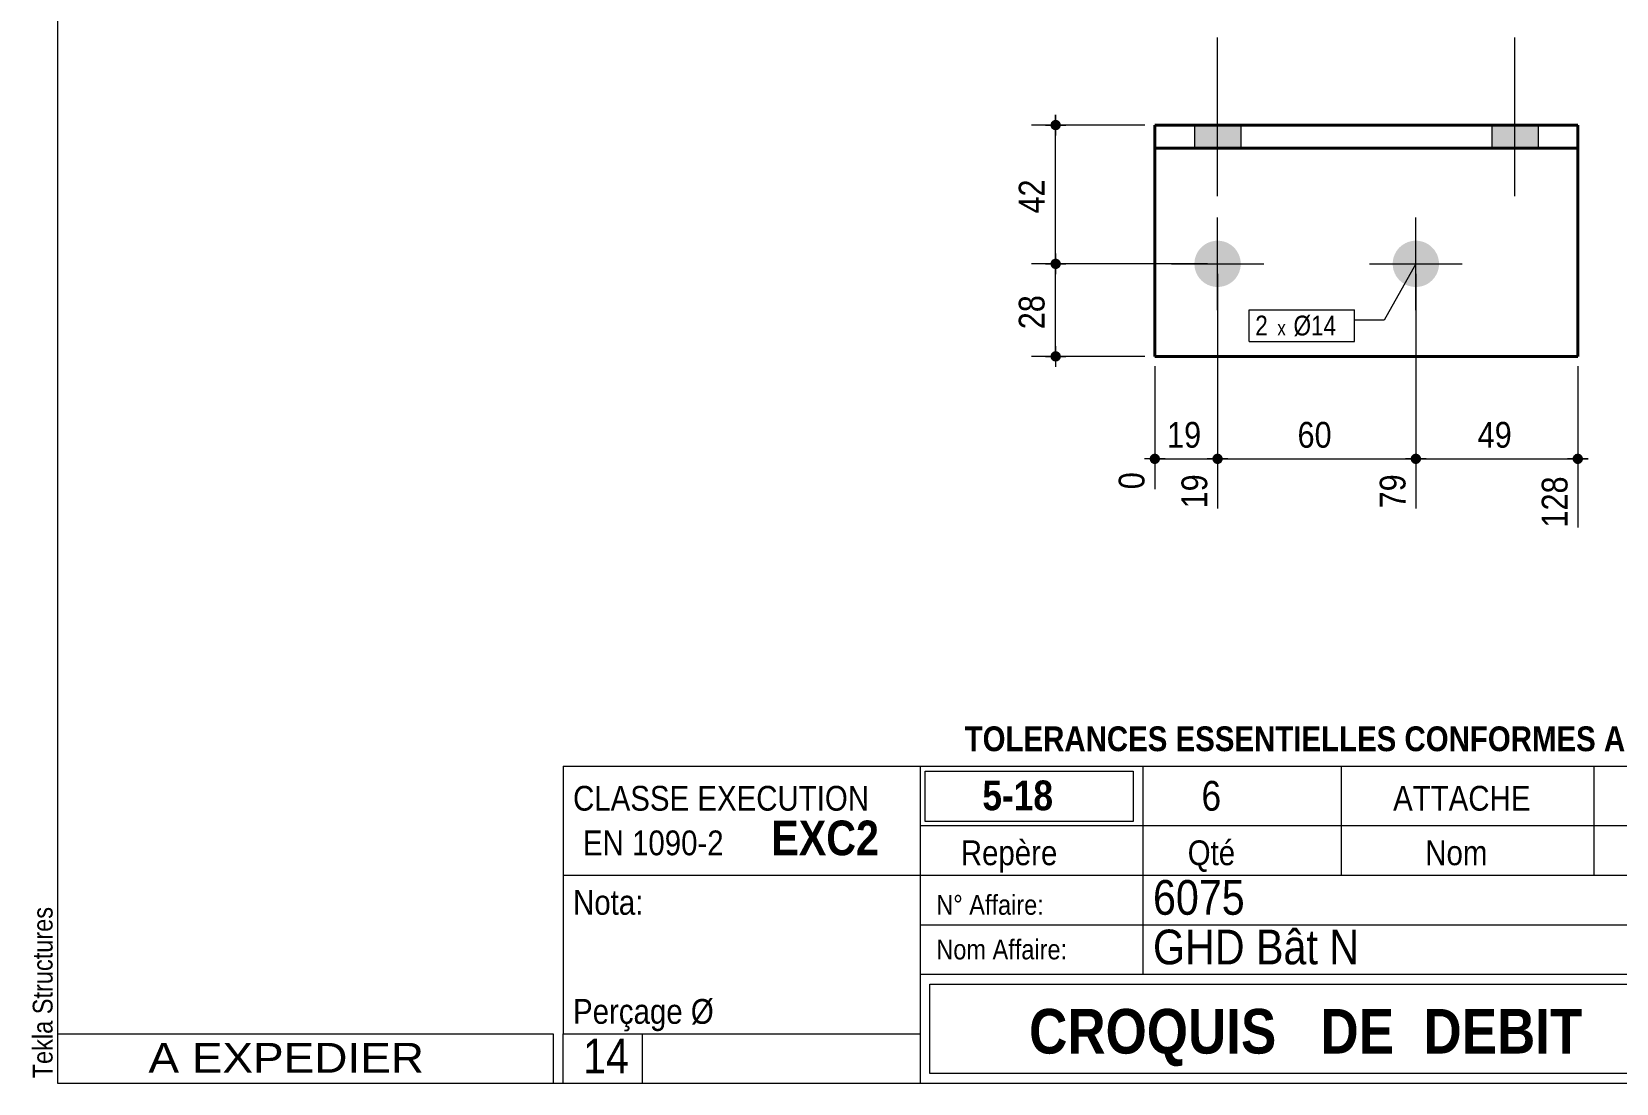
# Model space of a CAD drawing. Header units: millimetres. Extents: x 2 to 287, y 5 to 195.
# Drawn here: x 2.4 to 162.2, y 5 to 111.1 of the extents above; entities that cross this region are included whole.
import ezdxf

# ---------------------------------------------------------------- set-up
doc = ezdxf.new("R2010")
doc.units = ezdxf.units.MM
for name, color, linetype, lineweight in [('Autre type objet', 1, 'Continuous', 0), ('Boulon', 7, 'Continuous', 0), ('Cotation', 7, 'Continuous', 0), ('Désignation boulon', 3, 'Continuous', 0), ('Feuille dessin', 5, 'Continuous', 0), ('Piece', 2, 'Continuous', 0)]:
    doc.layers.add(name, color=color, linetype=linetype, lineweight=lineweight)
doc.styles.add('ARIAL', font='ARIAL.TTF')
doc.styles.add('ARIAL_BOLD', font='ARIALBD.TTF')
doc.styles.add('ARIAL_NARROW', font='ARIAL.TTF')
doc.styles.add('COMIC_SANS_MS', font='COMIC.TTF')

# ---------------------------------------------------------------- blocks, each defined once
blk = doc.blocks.new('*A4')
at = {"layer": 'Boulon'}
for points in [[(124.35, 101.65), (124.35, 99.32), (119.68, 99.32), (119.68, 101.65)], [(154.35, 101.65), (154.35, 99.32), (149.68, 99.32), (149.68, 101.65)]]:
    blk.add_hatch(color=256, dxfattribs=at).paths.add_polyline_path(points, flags=17)
at = {"layer": 'Boulon', "linetype": 'Continuous', "lineweight": 0}
for p, q in [((122.01, 94.49), (122.01, 110.49)), ((152.01, 94.49), (152.01, 110.49)), ((119.68, 101.65), (119.68, 99.32)), ((124.35, 101.65), (124.35, 99.32)), ((149.68, 101.65), (149.68, 99.32)), ((154.35, 101.65), (154.35, 99.32))]:
    blk.add_line(p, q, dxfattribs=at)
blk = doc.blocks.new('*A5')
at = {"layer": 'Boulon'}
for points in [[(121.96, 85.32), (121.9, 85.32), (121.84, 85.33), (121.78, 85.33), (121.73, 85.34), (121.67, 85.35), (121.61, 85.36), (121.56, 85.37), (121.5, 85.38), (121.45, 85.39), (121.39, 85.41), (121.34, 85.42), (121.28, 85.44), (121.23, 85.46), (121.17, 85.48), (121.12, 85.5), (121.07, 85.52), (121.02, 85.54), (120.96, 85.57), (120.91, 85.6), (120.86, 85.62), (120.81, 85.65), (120.76, 85.68), (120.72, 85.71), (120.67, 85.75), (120.62, 85.78), (120.58, 85.81), (120.53, 85.85), (120.49, 85.89), (120.45, 85.93), (120.4, 85.96), (120.36, 86), (120.32, 86.05), (120.28, 86.09), (120.25, 86.13), (120.21, 86.17), (120.17, 86.22), (120.14, 86.26), (120.11, 86.31), (120.07, 86.36), (120.04, 86.41), (120.01, 86.45), (119.98, 86.5), (119.96, 86.55), (119.93, 86.61), (119.9, 86.66), (119.88, 86.71), (119.86, 86.76), (119.84, 86.81), (119.82, 86.87), (119.8, 86.92), (119.78, 86.98), (119.76, 87.03), (119.75, 87.09), (119.74, 87.14), (119.72, 87.2), (119.71, 87.26), (119.71, 87.31), (119.7, 87.37), (119.69, 87.43), (119.69, 87.48), (119.68, 87.54), (119.68, 87.6), (119.68, 87.65), (119.68, 87.71), (119.68, 87.77), (119.69, 87.83), (119.69, 87.88), (119.7, 87.94), (119.71, 88), (119.71, 88.05), (119.72, 88.11), (119.74, 88.17), (119.75, 88.22), (119.76, 88.28), (119.78, 88.33), (119.8, 88.39), (119.82, 88.44), (119.84, 88.49), (119.86, 88.55), (119.88, 88.6), (119.9, 88.65), (119.93, 88.7), (119.96, 88.75), (119.98, 88.8), (120.01, 88.85), (120.04, 88.9), (120.07, 88.95), (120.11, 89), (120.14, 89.04), (120.17, 89.09), (120.21, 89.13), (120.25, 89.18), (120.28, 89.22), (120.32, 89.26), (120.36, 89.3), (120.4, 89.34), (120.45, 89.38), (120.49, 89.42), (120.53, 89.46), (120.58, 89.49), (120.62, 89.53), (120.67, 89.56), (120.72, 89.59), (120.76, 89.63), (120.81, 89.66), (120.86, 89.68), (120.91, 89.71), (120.96, 89.74), (121.02, 89.76), (121.07, 89.79), (121.12, 89.81), (121.17, 89.83), (121.23, 89.85), (121.28, 89.87), (121.34, 89.89), (121.39, 89.9), (121.45, 89.92), (121.5, 89.93), (121.56, 89.94), (121.61, 89.95), (121.67, 89.96), (121.73, 89.97), (121.78, 89.98), (121.84, 89.98), (121.9, 89.98), (121.96, 89.99), (122.01, 89.99), (122.07, 89.99), (122.13, 89.98), (122.18, 89.98), (122.24, 89.98), (122.3, 89.97), (122.36, 89.96), (122.41, 89.95), (122.47, 89.94), (122.52, 89.93), (122.58, 89.92), (122.64, 89.9), (122.69, 89.89), (122.75, 89.87), (122.8, 89.85), (122.85, 89.83), (122.91, 89.81), (122.96, 89.79), (123.01, 89.76), (123.06, 89.74), (123.11, 89.71), (123.16, 89.68), (123.21, 89.66), (123.26, 89.63), (123.31, 89.59), (123.36, 89.56), (123.4, 89.53), (123.45, 89.49), (123.49, 89.46), (123.54, 89.42), (123.58, 89.38), (123.62, 89.34), (123.66, 89.3), (123.7, 89.26), (123.74, 89.22), (123.78, 89.18), (123.82, 89.13), (123.85, 89.09), (123.89, 89.04), (123.92, 89), (123.95, 88.95), (123.98, 88.9), (124.01, 88.85), (124.04, 88.8), (124.07, 88.75), (124.1, 88.7), (124.12, 88.65), (124.15, 88.6), (124.17, 88.55), (124.19, 88.49), (124.21, 88.44), (124.23, 88.39), (124.25, 88.33), (124.26, 88.28), (124.28, 88.22), (124.29, 88.17), (124.3, 88.11), (124.31, 88.05), (124.32, 88), (124.33, 87.94), (124.34, 87.88), (124.34, 87.83), (124.34, 87.77), (124.35, 87.71), (124.35, 87.65), (124.35, 87.6), (124.34, 87.54), (124.34, 87.48), (124.34, 87.43), (124.33, 87.37), (124.32, 87.31), (124.31, 87.26), (124.3, 87.2), (124.29, 87.14), (124.28, 87.09), (124.26, 87.03), (124.25, 86.98), (124.23, 86.92), (124.21, 86.87), (124.19, 86.81), (124.17, 86.76), (124.15, 86.71), (124.12, 86.66), (124.1, 86.61), (124.07, 86.55), (124.04, 86.5), (124.01, 86.45), (123.98, 86.41), (123.95, 86.36), (123.92, 86.31), (123.89, 86.26), (123.85, 86.22), (123.82, 86.17), (123.78, 86.13), (123.74, 86.09), (123.7, 86.05), (123.66, 86), (123.62, 85.96), (123.58, 85.93), (123.54, 85.89), (123.49, 85.85), (123.45, 85.81), (123.4, 85.78), (123.36, 85.75), (123.31, 85.71), (123.26, 85.68), (123.21, 85.65), (123.16, 85.62), (123.11, 85.6), (123.06, 85.57), (123.01, 85.54), (122.96, 85.52), (122.91, 85.5), (122.85, 85.48), (122.8, 85.46), (122.75, 85.44), (122.69, 85.42), (122.64, 85.41), (122.58, 85.39), (122.52, 85.38), (122.47, 85.37), (122.41, 85.36), (122.36, 85.35), (122.3, 85.34), (122.24, 85.33), (122.18, 85.33), (122.13, 85.32), (122.07, 85.32), (122.01, 85.32)], [(141.96, 85.32), (141.9, 85.32), (141.84, 85.33), (141.78, 85.33), (141.73, 85.34), (141.67, 85.35), (141.61, 85.36), (141.56, 85.37), (141.5, 85.38), (141.45, 85.39), (141.39, 85.41), (141.34, 85.42), (141.28, 85.44), (141.23, 85.46), (141.17, 85.48), (141.12, 85.5), (141.07, 85.52), (141.02, 85.54), (140.96, 85.57), (140.91, 85.6), (140.86, 85.62), (140.81, 85.65), (140.76, 85.68), (140.72, 85.71), (140.67, 85.75), (140.62, 85.78), (140.58, 85.81), (140.53, 85.85), (140.49, 85.89), (140.45, 85.93), (140.4, 85.96), (140.36, 86), (140.32, 86.05), (140.28, 86.09), (140.25, 86.13), (140.21, 86.17), (140.17, 86.22), (140.14, 86.26), (140.11, 86.31), (140.07, 86.36), (140.04, 86.41), (140.01, 86.45), (139.98, 86.5), (139.96, 86.55), (139.93, 86.61), (139.9, 86.66), (139.88, 86.71), (139.86, 86.76), (139.84, 86.81), (139.82, 86.87), (139.8, 86.92), (139.78, 86.98), (139.76, 87.03), (139.75, 87.09), (139.74, 87.14), (139.72, 87.2), (139.71, 87.26), (139.71, 87.31), (139.7, 87.37), (139.69, 87.43), (139.69, 87.48), (139.68, 87.54), (139.68, 87.6), (139.68, 87.65), (139.68, 87.71), (139.68, 87.77), (139.69, 87.83), (139.69, 87.88), (139.7, 87.94), (139.71, 88), (139.71, 88.05), (139.72, 88.11), (139.74, 88.17), (139.75, 88.22), (139.76, 88.28), (139.78, 88.33), (139.8, 88.39), (139.82, 88.44), (139.84, 88.49), (139.86, 88.55), (139.88, 88.6), (139.9, 88.65), (139.93, 88.7), (139.96, 88.75), (139.98, 88.8), (140.01, 88.85), (140.04, 88.9), (140.07, 88.95), (140.11, 89), (140.14, 89.04), (140.17, 89.09), (140.21, 89.13), (140.25, 89.18), (140.28, 89.22), (140.32, 89.26), (140.36, 89.3), (140.4, 89.34), (140.45, 89.38), (140.49, 89.42), (140.53, 89.46), (140.58, 89.49), (140.62, 89.53), (140.67, 89.56), (140.72, 89.59), (140.76, 89.63), (140.81, 89.66), (140.86, 89.68), (140.91, 89.71), (140.96, 89.74), (141.02, 89.76), (141.07, 89.79), (141.12, 89.81), (141.17, 89.83), (141.23, 89.85), (141.28, 89.87), (141.34, 89.89), (141.39, 89.9), (141.45, 89.92), (141.5, 89.93), (141.56, 89.94), (141.61, 89.95), (141.67, 89.96), (141.73, 89.97), (141.78, 89.98), (141.84, 89.98), (141.9, 89.98), (141.96, 89.99), (142.01, 89.99), (142.07, 89.99), (142.13, 89.98), (142.18, 89.98), (142.24, 89.98), (142.3, 89.97), (142.36, 89.96), (142.41, 89.95), (142.47, 89.94), (142.52, 89.93), (142.58, 89.92), (142.64, 89.9), (142.69, 89.89), (142.75, 89.87), (142.8, 89.85), (142.85, 89.83), (142.91, 89.81), (142.96, 89.79), (143.01, 89.76), (143.06, 89.74), (143.11, 89.71), (143.16, 89.68), (143.21, 89.66), (143.26, 89.63), (143.31, 89.59), (143.36, 89.56), (143.4, 89.53), (143.45, 89.49), (143.49, 89.46), (143.54, 89.42), (143.58, 89.38), (143.62, 89.34), (143.66, 89.3), (143.7, 89.26), (143.74, 89.22), (143.78, 89.18), (143.82, 89.13), (143.85, 89.09), (143.89, 89.04), (143.92, 89), (143.95, 88.95), (143.98, 88.9), (144.01, 88.85), (144.04, 88.8), (144.07, 88.75), (144.1, 88.7), (144.12, 88.65), (144.15, 88.6), (144.17, 88.55), (144.19, 88.49), (144.21, 88.44), (144.23, 88.39), (144.25, 88.33), (144.26, 88.28), (144.28, 88.22), (144.29, 88.17), (144.3, 88.11), (144.31, 88.05), (144.32, 88), (144.33, 87.94), (144.34, 87.88), (144.34, 87.83), (144.34, 87.77), (144.35, 87.71), (144.35, 87.65), (144.35, 87.6), (144.34, 87.54), (144.34, 87.48), (144.34, 87.43), (144.33, 87.37), (144.32, 87.31), (144.31, 87.26), (144.3, 87.2), (144.29, 87.14), (144.28, 87.09), (144.26, 87.03), (144.25, 86.98), (144.23, 86.92), (144.21, 86.87), (144.19, 86.81), (144.17, 86.76), (144.15, 86.71), (144.12, 86.66), (144.1, 86.61), (144.07, 86.55), (144.04, 86.5), (144.01, 86.45), (143.98, 86.41), (143.95, 86.36), (143.92, 86.31), (143.89, 86.26), (143.85, 86.22), (143.82, 86.17), (143.78, 86.13), (143.74, 86.09), (143.7, 86.05), (143.66, 86), (143.62, 85.96), (143.58, 85.93), (143.54, 85.89), (143.49, 85.85), (143.45, 85.81), (143.4, 85.78), (143.36, 85.75), (143.31, 85.71), (143.26, 85.68), (143.21, 85.65), (143.16, 85.62), (143.11, 85.6), (143.06, 85.57), (143.01, 85.54), (142.96, 85.52), (142.91, 85.5), (142.85, 85.48), (142.8, 85.46), (142.75, 85.44), (142.69, 85.42), (142.64, 85.41), (142.58, 85.39), (142.52, 85.38), (142.47, 85.37), (142.41, 85.36), (142.36, 85.35), (142.3, 85.34), (142.24, 85.33), (142.18, 85.33), (142.13, 85.32), (142.07, 85.32), (142.01, 85.32)]]:
    blk.add_hatch(color=256, dxfattribs=at).paths.add_polyline_path(points, flags=17)
at = {"layer": 'Boulon', "linetype": 'Continuous', "lineweight": 0}
for p, q in [((122.01, 82.99), (122.01, 92.32)), ((142.01, 82.99), (142.01, 92.32)), ((117.35, 87.65), (126.68, 87.65)), ((137.35, 87.65), (146.68, 87.65))]:
    blk.add_line(p, q, dxfattribs=at)
blk = doc.blocks.new('*A6')
at = {"layer": 'Piece', "color": 2, "linetype": 'Continuous', "lineweight": 40}
for p, q in [((115.68, 101.653333), (115.68, 78.32)), ((115.68, 101.653333), (158.346667, 101.653333)), ((158.346667, 78.32), (158.346667, 101.653333)), ((158.346667, 99.32), (115.68, 99.32)), ((115.68, 78.32), (158.346667, 78.32))]:
    blk.add_line(p, q, dxfattribs=at)
blk = doc.blocks.new('*A7')
at = {"layer": 'Feuille dessin', "linetype": 'Continuous', "lineweight": 0}
for p, q in [((5, 195), (5, 5)), ((5, 5), (282, 5))]:
    blk.add_line(p, q, dxfattribs=at)
at = {"layer": 'Feuille dessin', "style": 'ARIAL', "width": 0.85}
blk.add_text('Tekla Structures', height=2, rotation=90, dxfattribs=at).set_placement((4.5, 5.5))
blk = doc.blocks.new('*A9')
at = {"layer": 'Autre type objet', "linetype": 'Continuous', "lineweight": 0}
for p, q in [((56, 37), (92, 37)), ((56, 37), (56, 10)), ((92, 37), (92, 10)), ((56, 26), (92, 26)), ((56, 10), (92, 10)), ((56, 5), (56, 10)), ((64, 5), (64, 10)), ((56, 5), (64, 5))]:
    blk.add_line(p, q, dxfattribs=at)
at = {"layer": 'Autre type objet', "width": 0.85}
for s, height, style, p in [('CLASSE EXECUTION', 2.5, 'ARIAL', (57, 32.5)), ('EN 1090-2', 2.5, 'ARIAL', (58, 28)), ('EXC2', 3.5, 'ARIAL_BOLD', (77, 28)), ('Nota:', 2.5, 'ARIAL', (57, 22)), ('Perçage Ø', 2.5, 'ARIAL', (57, 11)), ('14', 3.5, 'ARIAL_NARROW', (58.014234, 6))]:
    blk.add_text(s, height=height, dxfattribs=dict(at, style=style)).set_placement(p)
blk = doc.blocks.new('*A10')
at = {"layer": 'Autre type objet', "linetype": 'Continuous', "lineweight": 0}
for p, q in [((92, 37), (282, 37)), ((92, 37), (92, 31)), ((114.5, 31), (114.5, 37)), ((134.5, 31), (134.5, 37)), ((160, 31), (160, 37)), ((92.51953, 36.5), (113.5, 36.5)), ((92.51953, 31.394341), (92.51953, 36.5)), ((113.5, 36.5), (113.5, 31.394341)), ((92, 31), (282, 31)), ((92, 31), (92, 5)), ((113.5, 31.394341), (92.51953, 31.394341)), ((114.5, 16), (114.5, 31)), ((134.5, 26), (134.5, 31)), ((160, 26), (160, 31)), ((92, 26), (282, 26)), ((92, 21), (241.327069, 20.935451)), ((92, 16), (181, 16)), ((93, 15), (180, 15)), ((93, 6), (93, 15)), ((92, 5), (282, 5)), ((180, 6), (93, 6))]:
    blk.add_line(p, q, dxfattribs=at)
at = {"layer": 'Autre type objet', "width": 0.85}
for s, height, style, p in [('TOLERANCES ESSENTIELLES CONFORMES A LA NORME 1090-1', 2.5, 'ARIAL_BOLD', (96.5, 38.5)), ('5-18', 3, 'ARIAL_BOLD', (98.285724, 32.540141)), ('6', 3, 'ARIAL', (120.389893, 32.5)), ('ATTACHE', 2.5, 'ARIAL', (139.718018, 32.5)), ('Repère', 2.5, 'ARIAL', (96.112978, 27)), ('Qté', 2.5, 'ARIAL', (119, 27)), ('Nom', 2.5, 'ARIAL', (142.961426, 27)), ('N° Affaire:', 2, 'ARIAL', (93.640566, 22)), ('6075', 3.5, 'ARIAL', (115.5, 22)), ('Nom Affaire:', 2, 'ARIAL', (93.640566, 17.5)), ('GHD Bât N', 3.5, 'ARIAL', (115.5, 17)), ('CROQUIS   DE  DEBIT', 4.5, 'ARIAL_BOLD', (103, 8))]:
    blk.add_text(s, height=height, dxfattribs=dict(at, style=style)).set_placement(p)
blk = doc.blocks.new('*A11')
at = {"layer": 'Autre type objet', "linetype": 'Continuous', "lineweight": 0}
for p, q in [((5, 10), (55, 10)), ((5, 10), (5, 5)), ((55, 10), (55, 5)), ((5, 5), (55, 5))]:
    blk.add_line(p, q, dxfattribs=at)
at = {"layer": 'Autre type objet', "style": 'ARIAL', "width": 1.105}
blk.add_text('A EXPEDIER', height=3, dxfattribs=at).set_placement((14.169647, 6.073465))
blk = doc.blocks.new('*A20')
at = {"layer": 'Cotation'}
for points in [[(105.65, 87.13), (105.63, 87.14), (105.6, 87.14), (105.58, 87.14), (105.55, 87.15), (105.53, 87.16), (105.5, 87.16), (105.48, 87.17), (105.46, 87.18), (105.43, 87.2), (105.41, 87.21), (105.39, 87.22), (105.37, 87.24), (105.35, 87.25), (105.33, 87.27), (105.31, 87.29), (105.29, 87.3), (105.28, 87.32), (105.26, 87.34), (105.25, 87.37), (105.23, 87.39), (105.22, 87.41), (105.21, 87.43), (105.2, 87.46), (105.19, 87.48), (105.18, 87.5), (105.18, 87.53), (105.17, 87.55), (105.17, 87.58), (105.16, 87.6), (105.16, 87.63), (105.16, 87.65), (105.16, 87.68), (105.16, 87.71), (105.17, 87.73), (105.17, 87.76), (105.18, 87.78), (105.18, 87.81), (105.19, 87.83), (105.2, 87.85), (105.21, 87.88), (105.22, 87.9), (105.23, 87.92), (105.25, 87.94), (105.26, 87.96), (105.28, 87.98), (105.29, 88), (105.31, 88.02), (105.33, 88.04), (105.35, 88.06), (105.37, 88.07), (105.39, 88.09), (105.41, 88.1), (105.43, 88.11), (105.46, 88.12), (105.48, 88.13), (105.5, 88.14), (105.53, 88.15), (105.55, 88.16), (105.58, 88.16), (105.6, 88.17), (105.63, 88.17), (105.65, 88.17), (105.68, 88.17), (105.71, 88.17), (105.73, 88.17), (105.76, 88.17), (105.78, 88.16), (105.81, 88.16), (105.83, 88.15), (105.86, 88.14), (105.88, 88.13), (105.9, 88.12), (105.93, 88.11), (105.95, 88.1), (105.97, 88.09), (105.99, 88.07), (106.01, 88.06), (106.03, 88.04), (106.05, 88.02), (106.07, 88), (106.08, 87.98), (106.1, 87.96), (106.11, 87.94), (106.13, 87.92), (106.14, 87.9), (106.15, 87.88), (106.16, 87.85), (106.17, 87.83), (106.18, 87.81), (106.18, 87.78), (106.19, 87.76), (106.19, 87.73), (106.2, 87.71), (106.2, 87.68), (106.2, 87.65), (106.2, 87.63), (106.2, 87.6), (106.19, 87.58), (106.19, 87.55), (106.18, 87.53), (106.18, 87.5), (106.17, 87.48), (106.16, 87.46), (106.15, 87.43), (106.14, 87.41), (106.13, 87.39), (106.11, 87.37), (106.1, 87.34), (106.08, 87.32), (106.07, 87.3), (106.05, 87.29), (106.03, 87.27), (106.01, 87.25), (105.99, 87.24), (105.97, 87.22), (105.95, 87.21), (105.93, 87.2), (105.9, 87.18), (105.88, 87.17), (105.86, 87.16), (105.83, 87.16), (105.81, 87.15), (105.78, 87.14), (105.76, 87.14), (105.73, 87.14), (105.71, 87.13), (105.68, 87.13)], [(105.65, 77.8), (105.63, 77.8), (105.6, 77.81), (105.58, 77.81), (105.55, 77.82), (105.53, 77.82), (105.5, 77.83), (105.48, 77.84), (105.46, 77.85), (105.43, 77.86), (105.41, 77.87), (105.39, 77.89), (105.37, 77.9), (105.35, 77.92), (105.33, 77.93), (105.31, 77.95), (105.29, 77.97), (105.28, 77.99), (105.26, 78.01), (105.25, 78.03), (105.23, 78.05), (105.22, 78.07), (105.21, 78.1), (105.2, 78.12), (105.19, 78.14), (105.18, 78.17), (105.18, 78.19), (105.17, 78.22), (105.17, 78.24), (105.16, 78.27), (105.16, 78.29), (105.16, 78.32), (105.16, 78.35), (105.16, 78.37), (105.17, 78.4), (105.17, 78.42), (105.18, 78.45), (105.18, 78.47), (105.19, 78.5), (105.2, 78.52), (105.21, 78.54), (105.22, 78.57), (105.23, 78.59), (105.25, 78.61), (105.26, 78.63), (105.28, 78.65), (105.29, 78.67), (105.31, 78.69), (105.33, 78.71), (105.35, 78.72), (105.37, 78.74), (105.39, 78.75), (105.41, 78.77), (105.43, 78.78), (105.46, 78.79), (105.48, 78.8), (105.5, 78.81), (105.53, 78.82), (105.55, 78.82), (105.58, 78.83), (105.6, 78.83), (105.63, 78.84), (105.65, 78.84), (105.68, 78.84), (105.71, 78.84), (105.73, 78.84), (105.76, 78.83), (105.78, 78.83), (105.81, 78.82), (105.83, 78.82), (105.86, 78.81), (105.88, 78.8), (105.9, 78.79), (105.93, 78.78), (105.95, 78.77), (105.97, 78.75), (105.99, 78.74), (106.01, 78.72), (106.03, 78.71), (106.05, 78.69), (106.07, 78.67), (106.08, 78.65), (106.1, 78.63), (106.11, 78.61), (106.13, 78.59), (106.14, 78.57), (106.15, 78.54), (106.16, 78.52), (106.17, 78.5), (106.18, 78.47), (106.18, 78.45), (106.19, 78.42), (106.19, 78.4), (106.2, 78.37), (106.2, 78.35), (106.2, 78.32), (106.2, 78.29), (106.2, 78.27), (106.19, 78.24), (106.19, 78.22), (106.18, 78.19), (106.18, 78.17), (106.17, 78.14), (106.16, 78.12), (106.15, 78.1), (106.14, 78.07), (106.13, 78.05), (106.11, 78.03), (106.1, 78.01), (106.08, 77.99), (106.07, 77.97), (106.05, 77.95), (106.03, 77.93), (106.01, 77.92), (105.99, 77.9), (105.97, 77.89), (105.95, 77.87), (105.93, 77.86), (105.9, 77.85), (105.88, 77.84), (105.86, 77.83), (105.83, 77.82), (105.81, 77.82), (105.78, 77.81), (105.76, 77.81), (105.73, 77.8), (105.71, 77.8), (105.68, 77.8)]]:
    blk.add_hatch(color=256, dxfattribs=at).paths.add_polyline_path(points, flags=17)
at = {"layer": 'Cotation', "linetype": 'Continuous', "lineweight": 0}
for p, q in [((105.68, 88.69), (105.68, 86.61)), ((105.68, 87.65), (105.68, 88.69)), ((121.01, 87.65), (103.26, 87.65)), ((104.64, 87.65), (106.72, 87.65)), ((105.68, 78.32), (105.68, 87.65)), ((105.68, 79.36), (105.68, 77.28)), ((114.68, 78.32), (103.26, 78.32)), ((104.64, 78.32), (106.72, 78.32)), ((105.68, 78.32), (105.68, 77.28))]:
    blk.add_line(p, q, dxfattribs=at)
at = {"layer": 'Cotation'}
for p in [(105.68, 87.65), (105.68, 78.32)]:
    blk.add_point(p, dxfattribs=at)
at = {"layer": 'Cotation', "style": 'ARIAL', "width": 0.85}
blk.add_text('28', height=2.6, rotation=90.0002, dxfattribs=at).set_placement((104.56, 81.06))
blk = doc.blocks.new('*A21')
at = {"layer": 'Cotation'}
for points in [[(105.65, 101.13), (105.63, 101.14), (105.6, 101.14), (105.58, 101.14), (105.55, 101.15), (105.53, 101.16), (105.5, 101.16), (105.48, 101.17), (105.46, 101.18), (105.43, 101.19), (105.41, 101.21), (105.39, 101.22), (105.37, 101.24), (105.35, 101.25), (105.33, 101.27), (105.31, 101.29), (105.29, 101.3), (105.28, 101.32), (105.26, 101.34), (105.25, 101.36), (105.23, 101.39), (105.22, 101.41), (105.21, 101.43), (105.2, 101.45), (105.19, 101.48), (105.18, 101.5), (105.18, 101.53), (105.17, 101.55), (105.17, 101.58), (105.16, 101.6), (105.16, 101.63), (105.16, 101.65), (105.16, 101.68), (105.16, 101.7), (105.17, 101.73), (105.17, 101.75), (105.18, 101.78), (105.18, 101.8), (105.19, 101.83), (105.2, 101.85), (105.21, 101.88), (105.22, 101.9), (105.23, 101.92), (105.25, 101.94), (105.26, 101.96), (105.28, 101.98), (105.29, 102), (105.31, 102.02), (105.33, 102.04), (105.35, 102.06), (105.37, 102.07), (105.39, 102.09), (105.41, 102.1), (105.43, 102.11), (105.46, 102.12), (105.48, 102.13), (105.5, 102.14), (105.53, 102.15), (105.55, 102.16), (105.58, 102.16), (105.6, 102.17), (105.63, 102.17), (105.65, 102.17), (105.68, 102.17), (105.71, 102.17), (105.73, 102.17), (105.76, 102.17), (105.78, 102.16), (105.81, 102.16), (105.83, 102.15), (105.86, 102.14), (105.88, 102.13), (105.9, 102.12), (105.93, 102.11), (105.95, 102.1), (105.97, 102.09), (105.99, 102.07), (106.01, 102.06), (106.03, 102.04), (106.05, 102.02), (106.07, 102), (106.08, 101.98), (106.1, 101.96), (106.11, 101.94), (106.13, 101.92), (106.14, 101.9), (106.15, 101.88), (106.16, 101.85), (106.17, 101.83), (106.18, 101.8), (106.18, 101.78), (106.19, 101.75), (106.19, 101.73), (106.2, 101.7), (106.2, 101.68), (106.2, 101.65), (106.2, 101.63), (106.2, 101.6), (106.19, 101.58), (106.19, 101.55), (106.18, 101.53), (106.18, 101.5), (106.17, 101.48), (106.16, 101.45), (106.15, 101.43), (106.14, 101.41), (106.13, 101.39), (106.11, 101.36), (106.1, 101.34), (106.08, 101.32), (106.07, 101.3), (106.05, 101.29), (106.03, 101.27), (106.01, 101.25), (105.99, 101.24), (105.97, 101.22), (105.95, 101.21), (105.93, 101.19), (105.9, 101.18), (105.88, 101.17), (105.86, 101.16), (105.83, 101.16), (105.81, 101.15), (105.78, 101.14), (105.76, 101.14), (105.73, 101.14), (105.71, 101.13), (105.68, 101.13)], [(105.65, 87.13), (105.63, 87.14), (105.6, 87.14), (105.58, 87.14), (105.55, 87.15), (105.53, 87.16), (105.5, 87.16), (105.48, 87.17), (105.46, 87.18), (105.43, 87.2), (105.41, 87.21), (105.39, 87.22), (105.37, 87.24), (105.35, 87.25), (105.33, 87.27), (105.31, 87.29), (105.29, 87.3), (105.28, 87.32), (105.26, 87.34), (105.25, 87.37), (105.23, 87.39), (105.22, 87.41), (105.21, 87.43), (105.2, 87.46), (105.19, 87.48), (105.18, 87.5), (105.18, 87.53), (105.17, 87.55), (105.17, 87.58), (105.16, 87.6), (105.16, 87.63), (105.16, 87.65), (105.16, 87.68), (105.16, 87.71), (105.17, 87.73), (105.17, 87.76), (105.18, 87.78), (105.18, 87.81), (105.19, 87.83), (105.2, 87.85), (105.21, 87.88), (105.22, 87.9), (105.23, 87.92), (105.25, 87.94), (105.26, 87.96), (105.28, 87.98), (105.29, 88), (105.31, 88.02), (105.33, 88.04), (105.35, 88.06), (105.37, 88.07), (105.39, 88.09), (105.41, 88.1), (105.43, 88.11), (105.46, 88.12), (105.48, 88.13), (105.5, 88.14), (105.53, 88.15), (105.55, 88.16), (105.58, 88.16), (105.6, 88.17), (105.63, 88.17), (105.65, 88.17), (105.68, 88.17), (105.71, 88.17), (105.73, 88.17), (105.76, 88.17), (105.78, 88.16), (105.81, 88.16), (105.83, 88.15), (105.86, 88.14), (105.88, 88.13), (105.9, 88.12), (105.93, 88.11), (105.95, 88.1), (105.97, 88.09), (105.99, 88.07), (106.01, 88.06), (106.03, 88.04), (106.05, 88.02), (106.07, 88), (106.08, 87.98), (106.1, 87.96), (106.11, 87.94), (106.13, 87.92), (106.14, 87.9), (106.15, 87.88), (106.16, 87.85), (106.17, 87.83), (106.18, 87.81), (106.18, 87.78), (106.19, 87.76), (106.19, 87.73), (106.2, 87.71), (106.2, 87.68), (106.2, 87.65), (106.2, 87.63), (106.2, 87.6), (106.19, 87.58), (106.19, 87.55), (106.18, 87.53), (106.18, 87.5), (106.17, 87.48), (106.16, 87.46), (106.15, 87.43), (106.14, 87.41), (106.13, 87.39), (106.11, 87.37), (106.1, 87.34), (106.08, 87.32), (106.07, 87.3), (106.05, 87.29), (106.03, 87.27), (106.01, 87.25), (105.99, 87.24), (105.97, 87.22), (105.95, 87.21), (105.93, 87.2), (105.9, 87.18), (105.88, 87.17), (105.86, 87.16), (105.83, 87.16), (105.81, 87.15), (105.78, 87.14), (105.76, 87.14), (105.73, 87.14), (105.71, 87.13), (105.68, 87.13)]]:
    blk.add_hatch(color=256, dxfattribs=at).paths.add_polyline_path(points, flags=17)
at = {"layer": 'Cotation', "linetype": 'Continuous', "lineweight": 0}
for p, q in [((105.68, 102.69), (105.68, 100.61)), ((105.68, 101.65), (105.68, 102.69)), ((114.68, 101.65), (103.26, 101.65)), ((104.64, 101.65), (106.72, 101.65)), ((105.68, 87.65), (105.68, 101.65)), ((105.68, 88.69), (105.68, 86.61)), ((121.01, 87.65), (103.26, 87.65)), ((104.64, 87.65), (106.72, 87.65)), ((105.68, 87.65), (105.68, 86.61))]:
    blk.add_line(p, q, dxfattribs=at)
at = {"layer": 'Cotation'}
for p in [(105.68, 101.65), (105.68, 87.65)]:
    blk.add_point(p, dxfattribs=at)
at = {"layer": 'Cotation', "style": 'ARIAL', "width": 0.85}
blk.add_text('42', height=2.6, rotation=90.0002, dxfattribs=at).set_placement((104.56, 92.73))
blk = doc.blocks.new('*A22')
at = {"layer": 'Cotation'}
for points in [[(115.65, 67.47), (115.63, 67.47), (115.6, 67.47), (115.58, 67.48), (115.55, 67.48), (115.53, 67.49), (115.5, 67.5), (115.48, 67.51), (115.46, 67.52), (115.43, 67.53), (115.41, 67.54), (115.39, 67.55), (115.37, 67.57), (115.35, 67.58), (115.33, 67.6), (115.31, 67.62), (115.29, 67.64), (115.28, 67.66), (115.26, 67.68), (115.25, 67.7), (115.23, 67.72), (115.22, 67.74), (115.21, 67.76), (115.2, 67.79), (115.19, 67.81), (115.18, 67.84), (115.18, 67.86), (115.17, 67.89), (115.17, 67.91), (115.16, 67.94), (115.16, 67.96), (115.16, 67.99), (115.16, 68.01), (115.16, 68.04), (115.17, 68.06), (115.17, 68.09), (115.18, 68.11), (115.18, 68.14), (115.19, 68.16), (115.2, 68.19), (115.21, 68.21), (115.22, 68.23), (115.23, 68.25), (115.25, 68.28), (115.26, 68.3), (115.28, 68.32), (115.29, 68.34), (115.31, 68.35), (115.33, 68.37), (115.35, 68.39), (115.37, 68.4), (115.39, 68.42), (115.41, 68.43), (115.43, 68.45), (115.46, 68.46), (115.48, 68.47), (115.5, 68.48), (115.53, 68.48), (115.55, 68.49), (115.58, 68.5), (115.6, 68.5), (115.63, 68.5), (115.65, 68.51), (115.68, 68.51), (115.71, 68.51), (115.73, 68.5), (115.76, 68.5), (115.78, 68.5), (115.81, 68.49), (115.83, 68.48), (115.86, 68.48), (115.88, 68.47), (115.9, 68.46), (115.93, 68.45), (115.95, 68.43), (115.97, 68.42), (115.99, 68.4), (116.01, 68.39), (116.03, 68.37), (116.05, 68.35), (116.07, 68.34), (116.08, 68.32), (116.1, 68.3), (116.11, 68.28), (116.13, 68.25), (116.14, 68.23), (116.15, 68.21), (116.16, 68.19), (116.17, 68.16), (116.18, 68.14), (116.18, 68.11), (116.19, 68.09), (116.19, 68.06), (116.2, 68.04), (116.2, 68.01), (116.2, 67.99), (116.2, 67.96), (116.2, 67.94), (116.19, 67.91), (116.19, 67.89), (116.18, 67.86), (116.18, 67.84), (116.17, 67.81), (116.16, 67.79), (116.15, 67.76), (116.14, 67.74), (116.13, 67.72), (116.11, 67.7), (116.1, 67.68), (116.08, 67.66), (116.07, 67.64), (116.05, 67.62), (116.03, 67.6), (116.01, 67.58), (115.99, 67.57), (115.97, 67.55), (115.95, 67.54), (115.93, 67.53), (115.9, 67.52), (115.88, 67.51), (115.86, 67.5), (115.83, 67.49), (115.81, 67.48), (115.78, 67.48), (115.76, 67.47), (115.73, 67.47), (115.71, 67.47), (115.68, 67.47)], [(121.99, 67.47), (121.96, 67.47), (121.94, 67.47), (121.91, 67.48), (121.89, 67.48), (121.86, 67.49), (121.84, 67.5), (121.81, 67.51), (121.79, 67.52), (121.77, 67.53), (121.75, 67.54), (121.72, 67.55), (121.7, 67.57), (121.68, 67.58), (121.66, 67.6), (121.65, 67.62), (121.63, 67.64), (121.61, 67.66), (121.6, 67.68), (121.58, 67.7), (121.57, 67.72), (121.55, 67.74), (121.54, 67.76), (121.53, 67.79), (121.52, 67.81), (121.52, 67.84), (121.51, 67.86), (121.5, 67.89), (121.5, 67.91), (121.5, 67.94), (121.49, 67.96), (121.49, 67.99), (121.49, 68.01), (121.5, 68.04), (121.5, 68.06), (121.5, 68.09), (121.51, 68.11), (121.52, 68.14), (121.52, 68.16), (121.53, 68.19), (121.54, 68.21), (121.55, 68.23), (121.57, 68.25), (121.58, 68.28), (121.6, 68.3), (121.61, 68.32), (121.63, 68.34), (121.65, 68.35), (121.66, 68.37), (121.68, 68.39), (121.7, 68.4), (121.72, 68.42), (121.75, 68.43), (121.77, 68.45), (121.79, 68.46), (121.81, 68.47), (121.84, 68.48), (121.86, 68.48), (121.89, 68.49), (121.91, 68.5), (121.94, 68.5), (121.96, 68.5), (121.99, 68.51), (122.01, 68.51), (122.04, 68.51), (122.06, 68.5), (122.09, 68.5), (122.11, 68.5), (122.14, 68.49), (122.16, 68.48), (122.19, 68.48), (122.21, 68.47), (122.24, 68.46), (122.26, 68.45), (122.28, 68.43), (122.3, 68.42), (122.32, 68.4), (122.34, 68.39), (122.36, 68.37), (122.38, 68.35), (122.4, 68.34), (122.42, 68.32), (122.43, 68.3), (122.45, 68.28), (122.46, 68.25), (122.47, 68.23), (122.48, 68.21), (122.49, 68.19), (122.5, 68.16), (122.51, 68.14), (122.52, 68.11), (122.52, 68.09), (122.53, 68.06), (122.53, 68.04), (122.53, 68.01), (122.53, 67.99), (122.53, 67.96), (122.53, 67.94), (122.53, 67.91), (122.52, 67.89), (122.52, 67.86), (122.51, 67.84), (122.5, 67.81), (122.49, 67.79), (122.48, 67.76), (122.47, 67.74), (122.46, 67.72), (122.45, 67.7), (122.43, 67.68), (122.42, 67.66), (122.4, 67.64), (122.38, 67.62), (122.36, 67.6), (122.34, 67.58), (122.32, 67.57), (122.3, 67.55), (122.28, 67.54), (122.26, 67.53), (122.24, 67.52), (122.21, 67.51), (122.19, 67.5), (122.16, 67.49), (122.14, 67.48), (122.11, 67.48), (122.09, 67.47), (122.06, 67.47), (122.04, 67.47), (122.01, 67.47)]]:
    blk.add_hatch(color=256, dxfattribs=at).paths.add_polyline_path(points, flags=17)
at = {"layer": 'Cotation', "linetype": 'Continuous', "lineweight": 0}
for p, q in [((122.01, 86.65), (122.01, 62.99)), ((115.68, 77.32), (115.68, 64.92)), ((115.68, 69.03), (115.68, 66.95)), ((122.01, 69.03), (122.01, 66.95)), ((116.72, 67.99), (114.64, 67.99)), ((115.68, 67.99), (114.64, 67.99)), ((115.68, 67.99), (122.01, 67.99)), ((123.05, 67.99), (120.97, 67.99)), ((122.01, 67.99), (123.05, 67.99))]:
    blk.add_line(p, q, dxfattribs=at)
at = {"layer": 'Cotation'}
for p in [(115.68, 67.99), (122.01, 67.99)]:
    blk.add_point(p, dxfattribs=at)
at = {"layer": 'Cotation', "style": 'ARIAL', "width": 0.85}
blk.add_text('19', height=2.6, dxfattribs=at).set_placement((116.92, 69.11))
for s, p in [('0', (114.64, 64.92)), ('19', (120.97, 62.99))]:
    blk.add_text(s, height=2.6, rotation=90.0002, dxfattribs=at).set_placement(p)
blk = doc.blocks.new('*A23')
at = {"layer": 'Cotation'}
for points in [[(121.99, 67.47), (121.96, 67.47), (121.94, 67.47), (121.91, 67.48), (121.89, 67.48), (121.86, 67.49), (121.84, 67.5), (121.81, 67.51), (121.79, 67.52), (121.77, 67.53), (121.75, 67.54), (121.72, 67.55), (121.7, 67.57), (121.68, 67.58), (121.66, 67.6), (121.65, 67.62), (121.63, 67.64), (121.61, 67.66), (121.6, 67.68), (121.58, 67.7), (121.57, 67.72), (121.55, 67.74), (121.54, 67.76), (121.53, 67.79), (121.52, 67.81), (121.52, 67.84), (121.51, 67.86), (121.5, 67.89), (121.5, 67.91), (121.5, 67.94), (121.49, 67.96), (121.49, 67.99), (121.49, 68.01), (121.5, 68.04), (121.5, 68.06), (121.5, 68.09), (121.51, 68.11), (121.52, 68.14), (121.52, 68.16), (121.53, 68.19), (121.54, 68.21), (121.55, 68.23), (121.57, 68.25), (121.58, 68.28), (121.6, 68.3), (121.61, 68.32), (121.63, 68.34), (121.65, 68.35), (121.66, 68.37), (121.68, 68.39), (121.7, 68.4), (121.72, 68.42), (121.75, 68.43), (121.77, 68.45), (121.79, 68.46), (121.81, 68.47), (121.84, 68.48), (121.86, 68.48), (121.89, 68.49), (121.91, 68.5), (121.94, 68.5), (121.96, 68.5), (121.99, 68.51), (122.01, 68.51), (122.04, 68.51), (122.06, 68.5), (122.09, 68.5), (122.11, 68.5), (122.14, 68.49), (122.16, 68.48), (122.19, 68.48), (122.21, 68.47), (122.24, 68.46), (122.26, 68.45), (122.28, 68.43), (122.3, 68.42), (122.32, 68.4), (122.34, 68.39), (122.36, 68.37), (122.38, 68.35), (122.4, 68.34), (122.42, 68.32), (122.43, 68.3), (122.45, 68.28), (122.46, 68.25), (122.47, 68.23), (122.48, 68.21), (122.49, 68.19), (122.5, 68.16), (122.51, 68.14), (122.52, 68.11), (122.52, 68.09), (122.53, 68.06), (122.53, 68.04), (122.53, 68.01), (122.53, 67.99), (122.53, 67.96), (122.53, 67.94), (122.53, 67.91), (122.52, 67.89), (122.52, 67.86), (122.51, 67.84), (122.5, 67.81), (122.49, 67.79), (122.48, 67.76), (122.47, 67.74), (122.46, 67.72), (122.45, 67.7), (122.43, 67.68), (122.42, 67.66), (122.4, 67.64), (122.38, 67.62), (122.36, 67.6), (122.34, 67.58), (122.32, 67.57), (122.3, 67.55), (122.28, 67.54), (122.26, 67.53), (122.24, 67.52), (122.21, 67.51), (122.19, 67.5), (122.16, 67.49), (122.14, 67.48), (122.11, 67.48), (122.09, 67.47), (122.06, 67.47), (122.04, 67.47), (122.01, 67.47)], [(141.99, 67.47), (141.96, 67.47), (141.94, 67.47), (141.91, 67.48), (141.89, 67.48), (141.86, 67.49), (141.84, 67.5), (141.81, 67.51), (141.79, 67.52), (141.77, 67.53), (141.75, 67.54), (141.72, 67.55), (141.7, 67.57), (141.68, 67.58), (141.66, 67.6), (141.65, 67.62), (141.63, 67.64), (141.61, 67.66), (141.6, 67.68), (141.58, 67.7), (141.57, 67.72), (141.55, 67.74), (141.54, 67.76), (141.53, 67.79), (141.52, 67.81), (141.52, 67.84), (141.51, 67.86), (141.5, 67.89), (141.5, 67.91), (141.5, 67.94), (141.49, 67.96), (141.49, 67.99), (141.49, 68.01), (141.5, 68.04), (141.5, 68.06), (141.5, 68.09), (141.51, 68.11), (141.52, 68.14), (141.52, 68.16), (141.53, 68.19), (141.54, 68.21), (141.55, 68.23), (141.57, 68.25), (141.58, 68.28), (141.6, 68.3), (141.61, 68.32), (141.63, 68.34), (141.65, 68.35), (141.66, 68.37), (141.68, 68.39), (141.7, 68.4), (141.72, 68.42), (141.75, 68.43), (141.77, 68.45), (141.79, 68.46), (141.81, 68.47), (141.84, 68.48), (141.86, 68.48), (141.89, 68.49), (141.91, 68.5), (141.94, 68.5), (141.96, 68.5), (141.99, 68.51), (142.01, 68.51), (142.04, 68.51), (142.06, 68.5), (142.09, 68.5), (142.11, 68.5), (142.14, 68.49), (142.16, 68.48), (142.19, 68.48), (142.21, 68.47), (142.24, 68.46), (142.26, 68.45), (142.28, 68.43), (142.3, 68.42), (142.32, 68.4), (142.34, 68.39), (142.36, 68.37), (142.38, 68.35), (142.4, 68.34), (142.42, 68.32), (142.43, 68.3), (142.45, 68.28), (142.46, 68.25), (142.47, 68.23), (142.48, 68.21), (142.49, 68.19), (142.5, 68.16), (142.51, 68.14), (142.52, 68.11), (142.52, 68.09), (142.53, 68.06), (142.53, 68.04), (142.53, 68.01), (142.53, 67.99), (142.53, 67.96), (142.53, 67.94), (142.53, 67.91), (142.52, 67.89), (142.52, 67.86), (142.51, 67.84), (142.5, 67.81), (142.49, 67.79), (142.48, 67.76), (142.47, 67.74), (142.46, 67.72), (142.45, 67.7), (142.43, 67.68), (142.42, 67.66), (142.4, 67.64), (142.38, 67.62), (142.36, 67.6), (142.34, 67.58), (142.32, 67.57), (142.3, 67.55), (142.28, 67.54), (142.26, 67.53), (142.24, 67.52), (142.21, 67.51), (142.19, 67.5), (142.16, 67.49), (142.14, 67.48), (142.11, 67.48), (142.09, 67.47), (142.06, 67.47), (142.04, 67.47), (142.01, 67.47)]]:
    blk.add_hatch(color=256, dxfattribs=at).paths.add_polyline_path(points, flags=17)
at = {"layer": 'Cotation', "linetype": 'Continuous', "lineweight": 0}
for p, q in [((122.01, 86.65), (122.01, 62.99)), ((142.01, 86.65), (142.01, 62.99)), ((122.01, 69.03), (122.01, 66.95)), ((142.01, 69.03), (142.01, 66.95)), ((123.05, 67.99), (120.97, 67.99)), ((122.01, 67.99), (120.97, 67.99)), ((122.01, 67.99), (142.01, 67.99)), ((143.05, 67.99), (140.97, 67.99)), ((142.01, 67.99), (143.05, 67.99))]:
    blk.add_line(p, q, dxfattribs=at)
at = {"layer": 'Cotation'}
for p in [(122.01, 67.99), (142.01, 67.99)]:
    blk.add_point(p, dxfattribs=at)
at = {"layer": 'Cotation', "style": 'ARIAL', "width": 0.85}
blk.add_text('60', height=2.6, dxfattribs=at).set_placement((130.08, 69.11))
blk.add_text('79', height=2.6, rotation=90.0002, dxfattribs=at).set_placement((140.97, 62.99))
blk = doc.blocks.new('*A24')
at = {"layer": 'Cotation'}
for points in [[(141.99, 67.47), (141.96, 67.47), (141.94, 67.47), (141.91, 67.48), (141.89, 67.48), (141.86, 67.49), (141.84, 67.5), (141.81, 67.51), (141.79, 67.52), (141.77, 67.53), (141.75, 67.54), (141.72, 67.55), (141.7, 67.57), (141.68, 67.58), (141.66, 67.6), (141.65, 67.62), (141.63, 67.64), (141.61, 67.66), (141.6, 67.68), (141.58, 67.7), (141.57, 67.72), (141.55, 67.74), (141.54, 67.76), (141.53, 67.79), (141.52, 67.81), (141.52, 67.84), (141.51, 67.86), (141.5, 67.89), (141.5, 67.91), (141.5, 67.94), (141.49, 67.96), (141.49, 67.99), (141.49, 68.01), (141.5, 68.04), (141.5, 68.06), (141.5, 68.09), (141.51, 68.11), (141.52, 68.14), (141.52, 68.16), (141.53, 68.19), (141.54, 68.21), (141.55, 68.23), (141.57, 68.25), (141.58, 68.28), (141.6, 68.3), (141.61, 68.32), (141.63, 68.34), (141.65, 68.35), (141.66, 68.37), (141.68, 68.39), (141.7, 68.4), (141.72, 68.42), (141.75, 68.43), (141.77, 68.45), (141.79, 68.46), (141.81, 68.47), (141.84, 68.48), (141.86, 68.48), (141.89, 68.49), (141.91, 68.5), (141.94, 68.5), (141.96, 68.5), (141.99, 68.51), (142.01, 68.51), (142.04, 68.51), (142.06, 68.5), (142.09, 68.5), (142.11, 68.5), (142.14, 68.49), (142.16, 68.48), (142.19, 68.48), (142.21, 68.47), (142.24, 68.46), (142.26, 68.45), (142.28, 68.43), (142.3, 68.42), (142.32, 68.4), (142.34, 68.39), (142.36, 68.37), (142.38, 68.35), (142.4, 68.34), (142.42, 68.32), (142.43, 68.3), (142.45, 68.28), (142.46, 68.25), (142.47, 68.23), (142.48, 68.21), (142.49, 68.19), (142.5, 68.16), (142.51, 68.14), (142.52, 68.11), (142.52, 68.09), (142.53, 68.06), (142.53, 68.04), (142.53, 68.01), (142.53, 67.99), (142.53, 67.96), (142.53, 67.94), (142.53, 67.91), (142.52, 67.89), (142.52, 67.86), (142.51, 67.84), (142.5, 67.81), (142.49, 67.79), (142.48, 67.76), (142.47, 67.74), (142.46, 67.72), (142.45, 67.7), (142.43, 67.68), (142.42, 67.66), (142.4, 67.64), (142.38, 67.62), (142.36, 67.6), (142.34, 67.58), (142.32, 67.57), (142.3, 67.55), (142.28, 67.54), (142.26, 67.53), (142.24, 67.52), (142.21, 67.51), (142.19, 67.5), (142.16, 67.49), (142.14, 67.48), (142.11, 67.48), (142.09, 67.47), (142.06, 67.47), (142.04, 67.47), (142.01, 67.47)], [(158.32, 67.47), (158.3, 67.47), (158.27, 67.47), (158.25, 67.48), (158.22, 67.48), (158.2, 67.49), (158.17, 67.5), (158.15, 67.51), (158.12, 67.52), (158.1, 67.53), (158.08, 67.54), (158.06, 67.55), (158.04, 67.57), (158.02, 67.58), (158, 67.6), (157.98, 67.62), (157.96, 67.64), (157.94, 67.66), (157.93, 67.68), (157.91, 67.7), (157.9, 67.72), (157.89, 67.74), (157.88, 67.76), (157.87, 67.79), (157.86, 67.81), (157.85, 67.84), (157.84, 67.86), (157.84, 67.89), (157.83, 67.91), (157.83, 67.94), (157.83, 67.96), (157.83, 67.99), (157.83, 68.01), (157.83, 68.04), (157.83, 68.06), (157.84, 68.09), (157.84, 68.11), (157.85, 68.14), (157.86, 68.16), (157.87, 68.19), (157.88, 68.21), (157.89, 68.23), (157.9, 68.25), (157.91, 68.28), (157.93, 68.3), (157.94, 68.32), (157.96, 68.34), (157.98, 68.35), (158, 68.37), (158.02, 68.39), (158.04, 68.4), (158.06, 68.42), (158.08, 68.43), (158.1, 68.45), (158.12, 68.46), (158.15, 68.47), (158.17, 68.48), (158.2, 68.48), (158.22, 68.49), (158.25, 68.5), (158.27, 68.5), (158.3, 68.5), (158.32, 68.51), (158.35, 68.51), (158.37, 68.51), (158.4, 68.5), (158.42, 68.5), (158.45, 68.5), (158.47, 68.49), (158.5, 68.48), (158.52, 68.48), (158.55, 68.47), (158.57, 68.46), (158.59, 68.45), (158.61, 68.43), (158.64, 68.42), (158.66, 68.4), (158.68, 68.39), (158.7, 68.37), (158.71, 68.35), (158.73, 68.34), (158.75, 68.32), (158.76, 68.3), (158.78, 68.28), (158.79, 68.25), (158.81, 68.23), (158.82, 68.21), (158.83, 68.19), (158.84, 68.16), (158.84, 68.14), (158.85, 68.11), (158.86, 68.09), (158.86, 68.06), (158.86, 68.04), (158.87, 68.01), (158.87, 67.99), (158.87, 67.96), (158.86, 67.94), (158.86, 67.91), (158.86, 67.89), (158.85, 67.86), (158.84, 67.84), (158.84, 67.81), (158.83, 67.79), (158.82, 67.76), (158.81, 67.74), (158.79, 67.72), (158.78, 67.7), (158.76, 67.68), (158.75, 67.66), (158.73, 67.64), (158.71, 67.62), (158.7, 67.6), (158.68, 67.58), (158.66, 67.57), (158.64, 67.55), (158.61, 67.54), (158.59, 67.53), (158.57, 67.52), (158.55, 67.51), (158.52, 67.5), (158.5, 67.49), (158.47, 67.48), (158.45, 67.48), (158.42, 67.47), (158.4, 67.47), (158.37, 67.47), (158.35, 67.47)]]:
    blk.add_hatch(color=256, dxfattribs=at).paths.add_polyline_path(points, flags=17)
at = {"layer": 'Cotation', "linetype": 'Continuous', "lineweight": 0}
for p, q in [((142.01, 86.65), (142.01, 62.99)), ((158.35, 77.32), (158.35, 61.06)), ((142.01, 69.03), (142.01, 66.95)), ((158.35, 69.03), (158.35, 66.95)), ((143.05, 67.99), (140.97, 67.99)), ((142.01, 67.99), (140.97, 67.99)), ((142.01, 67.99), (158.35, 67.99)), ((159.39, 67.99), (157.31, 67.99)), ((158.35, 67.99), (159.39, 67.99))]:
    blk.add_line(p, q, dxfattribs=at)
at = {"layer": 'Cotation'}
for p in [(142.01, 67.99), (158.35, 67.99)]:
    blk.add_point(p, dxfattribs=at)
at = {"layer": 'Cotation', "style": 'ARIAL', "width": 0.85}
blk.add_text('49', height=2.6, dxfattribs=at).set_placement((148.25, 69.11))
blk.add_text('128', height=2.6, rotation=90.0002, dxfattribs=at).set_placement((157.31, 61.06))
blk = doc.blocks.new('*A25')
at = {"layer": 'Désignation boulon', "linetype": 'Continuous', "lineweight": 0}
for p, q in [((142.013151, 87.654162), (138.8302, 81.964847)), ((125.214575, 83.031514), (135.8302, 83.031514)), ((125.214575, 79.831514), (125.214575, 83.031514)), ((135.8302, 79.831514), (135.8302, 83.031514)), ((138.8302, 81.964847), (135.8302, 81.964847)), ((125.214575, 79.831514), (135.8302, 79.831514))]:
    blk.add_line(p, q, dxfattribs=at)
at = {"layer": 'Désignation boulon', "style": 'COMIC_SANS_MS', "width": 0.85}
for s, height, p in [('2', 2, (125.814575, 80.431514)), ('x', 1.5, (128.042505, 80.431514)), ('Ø14', 2, (129.673169, 80.431514))]:
    blk.add_text(s, height=height, dxfattribs=at).set_placement(p)

msp = doc.modelspace()

# ---------------------------------------------------------------- block references
at = {"lineweight": 0}
for name in ['*A7', '*A4', '*A21', '*A6', '*A5', '*A20', '*A22', '*A23', '*A25', '*A24', '*A10', '*A9', '*A11']:
    msp.add_blockref(name, (0, 0), dxfattribs=at)

doc.saveas('drawing.dxf')
